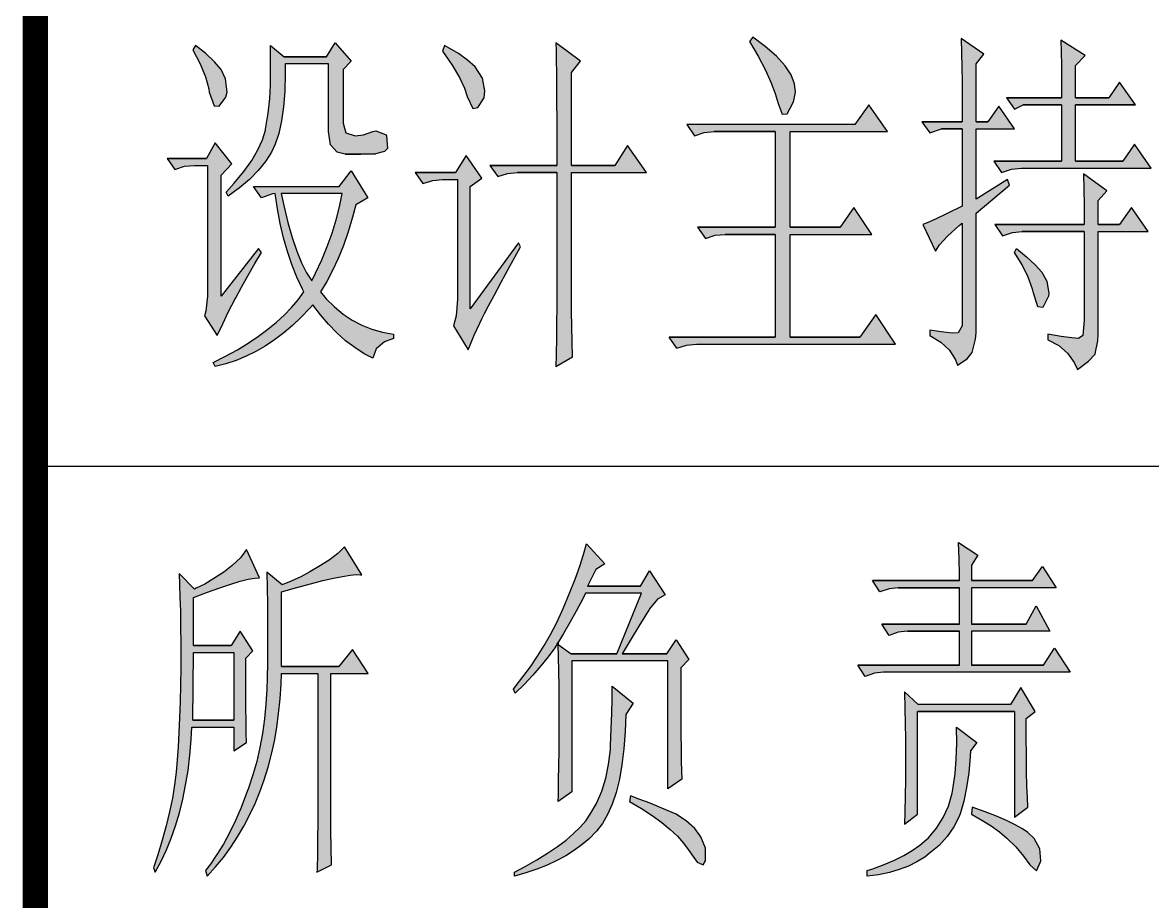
# Model space of a CAD drawing. Header units: millimetres. Extents: x -124780 to 1320, y -77622 to -18222.
# Drawn here: x -16895 to -15557, y -74138 to -73097 of the extents above; entities that cross this region are included whole.
import ezdxf

# ---------------------------------------------------------------- set-up
doc = ezdxf.new("R2010")
doc.units = ezdxf.units.MM
doc.header["$MEASUREMENT"] = 0
doc.layers.add('1', color=7, linetype='Continuous')

msp = doc.modelspace()

# ---------------------------------------------------------------- hatches: boundary and pattern name
at = {"layer": '1'}
h = msp.add_hatch(color=7, dxfattribs=at)
h.paths.add_polyline_path([(-16654.6, -73163.9), (-16659.7, -73152.8), (-16667.4, -73143.5), (-16677.8, -73133.9), (-16690, -73124.5), (-16693.4, -73129.5), (-16684.7, -73146.2), (-16678.3, -73161.5), (-16674.3, -73175.6), (-16673.7, -73179.5), (-16668.1, -73195.6), (-16662, -73196.2), (-16654.1, -73185.3), (-16652.7, -73179.5)])
h.paths.add_polyline_path([(-16676, -73421.2), (-16677.9, -73438.9), (-16679.5, -73444.5), (-16664.3, -73467.8), (-16657.9, -73453.7), (-16650.8, -73439.2), (-16643, -73424.3), (-16642.2, -73422.9), (-16635.7, -73410.3), (-16628.2, -73396.9), (-16619.9, -73382.6), (-16611.9, -73369.5), (-16615.4, -73364.5), (-16659.7, -73421.2), (-16659.7, -73277.8), (-16646.9, -73264.5), (-16666.6, -73239.5), (-16677.1, -73257.9), (-16723.8, -73257.9), (-16714.4, -73271.2), (-16702.9, -73267.3), (-16691.2, -73266.2), (-16676, -73266.2)])
h.paths.add_polyline_path([(-16607.1, -73223.8), (-16610.6, -73235.9), (-16616.1, -73247.8), (-16623.5, -73260.3), (-16632.8, -73273.5), (-16644.2, -73287.3), (-16653.8, -73297.9), (-16651.5, -73302.8), (-16638, -73293), (-16626.1, -73282.9), (-16615.8, -73272.4), (-16607.2, -73261.7), (-16600.2, -73250.7), (-16595.6, -73241.2), (-16591.4, -73228.3), (-16588.2, -73213.5), (-16585.8, -73196.8), (-16584.3, -73178.4), (-16583.9, -73158), (-16584, -73146.2), (-16532.6, -73146.2), (-16532.6, -73226.2), (-16530.1, -73241.9), (-16522.5, -73250.7), (-16512.9, -73252.8), (-16476.9, -73252.7), (-16466.2, -73249.9), (-16462.7, -73246.2), (-16463.9, -73231.4), (-16465, -73229.5), (-16476.4, -73225.2), (-16480.2, -73226.2), (-16491.2, -73230.2), (-16501.2, -73231.2), (-16512.2, -73227.6), (-16515.1, -73216.2), (-16515.1, -73152.8), (-16505.9, -73142.9), (-16524.5, -73121.1), (-16535, -73137.8), (-16585.1, -73137.8), (-16601.4, -73124.5), (-16601.4, -73142.3), (-16601.4, -73160.1), (-16601.4, -73171.2), (-16602, -73187.2), (-16603.9, -73204.6)])
h.paths.add_polyline_path([(-16504, -73327.5), (-16500.1, -73312.8), (-16486, -73304.5), (-16505.9, -73272.8), (-16519.8, -73291.2), (-16621.2, -73291.2), (-16611.9, -73304.5), (-16598.9, -73299.8), (-16595.6, -73299.5), (-16592.9, -73317.6), (-16589.8, -73335.1), (-16585.8, -73352), (-16581.2, -73368.2), (-16575.9, -73383.7), (-16570, -73398.6), (-16563.4, -73412.9), (-16561.8, -73416.1), (-16568.5, -73425.4), (-16576.2, -73434.5), (-16584.7, -73443.3), (-16594.1, -73451.9), (-16604.4, -73460.3), (-16615.5, -73468.6), (-16627.6, -73476.6), (-16640.5, -73484.5), (-16654.4, -73492.1), (-16669, -73499.5), (-16666.6, -73504.5), (-16654.3, -73501.2), (-16642.1, -73497.1), (-16630.2, -73492.3), (-16618.7, -73486.5), (-16607.4, -73480.1), (-16596.4, -73472.8), (-16585.6, -73464.6), (-16575.2, -73455.7), (-16565, -73446.1), (-16555.1, -73435.5), (-16551.3, -73431.2), (-16542.2, -73443.3), (-16532.7, -73454.4), (-16522.8, -73464.6), (-16512.4, -73473.8), (-16501.5, -73482), (-16490.2, -73489.2), (-16480.2, -73494.5), (-16476.3, -73483.5), (-16466.2, -73475.2), (-16455.8, -73471.2), (-16455.8, -73466.1), (-16468.7, -73463.8), (-16481.1, -73460.2), (-16493, -73455.5), (-16504.4, -73449.5), (-16515.2, -73442.2), (-16525.4, -73433.8), (-16535.2, -73424.1), (-16542, -73416.1), (-16534.6, -73403.9), (-16527.7, -73390.7), (-16521.2, -73376.3), (-16515, -73361.1), (-16509.3, -73344.8)])
h.paths.add_polyline_path([(-16528.4, -73346.6), (-16534.1, -73362.3), (-16540.6, -73378), (-16547.9, -73393.7), (-16552.5, -73402.8), (-16558.7, -73393.3), (-16564.6, -73381.6), (-16570.2, -73367.7), (-16575.6, -73351.8), (-16580.8, -73333.7), (-16585.6, -73313.6), (-16588.5, -73299.5), (-16516.3, -73299.5), (-16519.5, -73315.2), (-16523.6, -73330.9)], flags=16)
h.paths.add_polyline_path([(-16367.9, -73141.5), (-16378.8, -73133.7), (-16391.6, -73126.3), (-16395.2, -73124.5), (-16397.5, -73131.2), (-16386.2, -73147.5), (-16377.5, -73162.1), (-16371.5, -73174.8), (-16368.3, -73184.5), (-16361.7, -73198.8), (-16355.6, -73197.8), (-16348.2, -73186.4), (-16347.3, -73177.8), (-16350.3, -73163.1), (-16359, -73149.5)])
h.paths.add_polyline_path([(-16380, -73282.9), (-16380, -73424.5), (-16381.3, -73444.3), (-16384.7, -73456.2), (-16367.2, -73484.5), (-16360, -73467.1), (-16353.5, -73453), (-16350.9, -73447.9), (-16348, -73441.8), (-16343.3, -73432.5), (-16336.6, -73420.1), (-16328.2, -73404.4), (-16317.9, -73385.5), (-16305.7, -73363.4), (-16305.4, -73362.8), (-16307.7, -73357.9), (-16364.8, -73436.2), (-16364.8, -73291.2), (-16350.9, -73281.2), (-16369.5, -73254.5), (-16382.3, -73274.5), (-16430.1, -73274.5), (-16420.7, -73287.8), (-16409.1, -73284), (-16397.5, -73282.9)])
h.paths.add_polyline_path([(-16244.8, -73156.2), (-16234.3, -73142.9), (-16263.4, -73121.1), (-16263.2, -73130.5), (-16263, -73142.2), (-16262.8, -73156.3), (-16262.6, -73172.7), (-16262.5, -73191.5), (-16262.4, -73212.5), (-16262.3, -73236), (-16262.3, -73261.9), (-16262.3, -73266.2), (-16341.5, -73266.2), (-16332.2, -73279.5), (-16320.6, -73275.7), (-16308.9, -73274.5), (-16262.3, -73274.5), (-16262.3, -73422.9), (-16262.4, -73435.8), (-16262.5, -73451.4), (-16262.8, -73469.7), (-16263.1, -73490.8), (-16263.4, -73504.5), (-16243.7, -73492.8), (-16244.2, -73474.7), (-16244.6, -73456.9), (-16244.8, -73439.3), (-16244.8, -73431.2), (-16244.8, -73274.5), (-16156.2, -73274.5), (-16178.4, -73242.9), (-16193.6, -73266.2), (-16244.8, -73266.2)])
h.paths.add_polyline_path([(-16003.7, -73181), (-16000.1, -73192.9), (-15995.6, -73205.6), (-15989.6, -73205.1), (-15982.2, -73191.6), (-15981.5, -73189.5), (-15979.6, -73179.7), (-15980.7, -73169.6), (-15984.9, -73159.1), (-15992, -73148.2), (-16002.3, -73137.1), (-16015.5, -73125.6), (-16030.3, -73114.5), (-16033.9, -73119.6), (-16024, -73136.9), (-16015.5, -73152.9), (-16008.8, -73167.6)])
h.paths.add_polyline_path([(-15870.8, -73226.2), (-15892.9, -73194.5), (-15909.2, -73217.9), (-16108.4, -73217.9), (-16099.2, -73231.2), (-16087.6, -73227.3), (-16075.9, -73226.2), (-16003.6, -73226.2), (-16003.6, -73339.5), (-16095.6, -73339.5), (-16086.3, -73352.8), (-16074.7, -73349), (-16063, -73347.9), (-16003.6, -73347.9), (-16003.6, -73469.5), (-16129.4, -73469.5), (-16120.1, -73482.8), (-16108.5, -73479), (-16096.8, -73477.8), (-15861.4, -73477.8), (-15884.7, -73442.8), (-15903.4, -73469.5), (-15986.1, -73469.5), (-15986.1, -73347.9), (-15889.4, -73347.9), (-15910.4, -73316.2), (-15926.7, -73339.5), (-15986.1, -73339.5), (-15986.1, -73226.2)])
h.paths.add_polyline_path([(-15765.9, -73146.2), (-15756.5, -73134.5), (-15783.3, -73116.2), (-15782.9, -73132.8), (-15782.7, -73149.8), (-15782.4, -73167.4), (-15782.3, -73185.6), (-15782.2, -73204.3), (-15782.2, -73214.5), (-15830, -73214.5), (-15820.6, -73227.8), (-15806.6, -73222.8), (-15782.2, -73222.8), (-15782.2, -73314.5), (-15800.2, -73323.4), (-15813.9, -73330.1), (-15823.6, -73334.3), (-15828.8, -73336.2), (-15813.7, -73367.8), (-15809.1, -73360.3), (-15799.7, -73350.2), (-15785.7, -73337.5), (-15782.2, -73334.5), (-15782.2, -73456.2), (-15786.9, -73464.5), (-15794, -73464.8), (-15807.2, -73463.4), (-15820.6, -73461.2), (-15820.6, -73467.8), (-15807.5, -73475.5), (-15797.4, -73485), (-15790.3, -73496.6), (-15788, -73502.8), (-15776.2, -73495.2), (-15770.5, -73487.9), (-15766.3, -73471.9), (-15765.9, -73464.5), (-15765.9, -73322.9), (-15726.2, -73289.5), (-15728.5, -73282.9), (-15765.9, -73306.2), (-15765.9, -73222.8), (-15720.4, -73222.8), (-15739, -73196.2), (-15751.9, -73214.5), (-15765.9, -73214.5)])
h.paths.add_polyline_path([(-15664.5, -73186.1), (-15729.8, -73186.1), (-15720.4, -73199.5), (-15709.9, -73194.5), (-15664.5, -73194.5), (-15664.5, -73261.1), (-15744.9, -73261.1), (-15735.6, -73274.5), (-15723.9, -73270.6), (-15712.2, -73269.5), (-15558.4, -73269.5), (-15578.2, -73241.2), (-15592.2, -73261.1), (-15648.2, -73261.1), (-15648.2, -73194.5), (-15577.1, -73194.5), (-15595.8, -73167.9), (-15608.6, -73186.1), (-15648.2, -73186.1), (-15648.2, -73147.8), (-15636.5, -73136.1), (-15665.6, -73117.9), (-15665.1, -73131.5), (-15664.8, -73147.9), (-15664.5, -73167.4)])
h.paths.add_polyline_path([(-15621.3, -73344.5), (-15561.9, -73344.5), (-15581.7, -73316.2), (-15595.8, -73336.2), (-15621.3, -73336.2), (-15621.3, -73307.9), (-15610.8, -73296.2), (-15638.8, -73276.1), (-15638.3, -73294.7), (-15637.9, -73312.5), (-15637.7, -73329.8), (-15637.7, -73336.2), (-15743.7, -73336.2), (-15734.4, -73349.5), (-15722.8, -73345.6), (-15711.1, -73344.5), (-15637.7, -73344.5), (-15637.7, -73449.5), (-15639.5, -73467.5), (-15644.6, -73471.2), (-15652.6, -73470.5), (-15665.1, -73468.8), (-15680.8, -73466.1), (-15680.8, -73472.9), (-15668, -73479.4), (-15657.5, -73488.4), (-15649.6, -73499.6), (-15645.9, -73507.8), (-15632.5, -73498.2), (-15624.9, -73489.7), (-15621.6, -73473.8), (-15621.3, -73466.1)])
h.paths.add_polyline_path([(-15682, -73403.2), (-15687.8, -73392.8), (-15695.5, -73384.3), (-15706, -73374.5), (-15718, -73364.5), (-15720.4, -73369.5), (-15711.3, -73384), (-15704.2, -73398.4), (-15699.1, -73412.9), (-15698.3, -73416.1), (-15692.7, -73433.7), (-15686.6, -73434.5), (-15680, -73421.1), (-15679.7, -73417.8)], flags=17)
h.paths.add_polyline_path([(-15399.3, -73203.4), (-15398.7, -73194.5), (-15396.6, -73216), (-15394.3, -73236.2), (-15391.9, -73255.2), (-15389.4, -73273), (-15386.7, -73289.5), (-15383.9, -73304.8), (-15381, -73318.8), (-15379, -73327.8), (-15374.7, -73344.6), (-15369.8, -73360.9), (-15364.4, -73376.7), (-15358.3, -73392), (-15351.5, -73406.9), (-15345.2, -73419.5), (-15337.8, -73433.4), (-15329.8, -73446.6), (-15321.4, -73459.4), (-15312.3, -73471.6), (-15302.7, -73483.1), (-15293.9, -73492.8), (-15286.6, -73481.2), (-15276.6, -73473.5), (-15263.9, -73469.8), (-15261.3, -73469.5), (-15261.3, -73461.2), (-15272.4, -73457.9), (-15283.3, -73452.6), (-15293.9, -73445.4), (-15304.2, -73436.1), (-15314.3, -73424.7), (-15324.1, -73411.3), (-15324.2, -73411.2), (-15332.4, -73399), (-15340.1, -73386.1), (-15347.2, -73372.2), (-15353.9, -73357.5), (-15359.9, -73342), (-15365.3, -73325.5), (-15370.3, -73308.2), (-15370.8, -73306.2), (-15374.5, -73291.5), (-15377.8, -73276), (-15380.9, -73260), (-15383.7, -73243.3), (-15386.3, -73225.8), (-15388.5, -73207.7), (-15390.5, -73188.9), (-15392.1, -73169.5), (-15392.9, -73157.9), (-15382.4, -73141.2), (-15416.2, -73119.6), (-15416.3, -73137.2), (-15416.7, -73154.9), (-15417.3, -73172.6), (-15418, -73190.3), (-15419, -73208), (-15420.2, -73225.7), (-15421.6, -73243.4), (-15423.2, -73261.1), (-15424.4, -73272.8), (-15426.7, -73292.1), (-15429.6, -73310.6), (-15433.1, -73328.2), (-15437, -73345), (-15441.6, -73360.9), (-15446.7, -73375.9), (-15452.4, -73390.2), (-15458.2, -73402.8), (-15465.1, -73415.7), (-15472.8, -73428.2), (-15481, -73440.2), (-15490, -73451.7), (-15499.7, -73462.8), (-15510, -73473.5), (-15520.9, -73483.6), (-15532.5, -73493.4), (-15533.9, -73494.5), (-15530.5, -73501.1), (-15518.9, -73493), (-15507.7, -73484.3), (-15497.1, -73474.9), (-15486.9, -73465), (-15477.3, -73454.4), (-15468, -73443.2), (-15459.3, -73431.4), (-15453.5, -73422.9), (-15444.7, -73408.4), (-15436.8, -73393.8), (-15429.9, -73379), (-15423.9, -73364), (-15418.9, -73348.7), (-15414.6, -73333.2), (-15412.8, -73324.5), (-15410.3, -73310.5), (-15408.1, -73295.3), (-15405.9, -73279.1), (-15404.1, -73261.9), (-15402.3, -73243.4), (-15400.7, -73224)])
h = msp.add_hatch(color=7, dxfattribs=at)
h.paths.add_polyline_path([(-16630.6, -73865.3), (-16630.6, -73849.5), (-16622, -73841.1), (-16637.1, -73817.8), (-16648, -73834.5), (-16692.3, -73834.5), (-16692.3, -73777.9), (-16676, -73771.6), (-16661.3, -73766.3), (-16648.3, -73762), (-16637.1, -73758.6), (-16627.6, -73756.3), (-16619.9, -73754.9), (-16614.4, -73754.5), (-16629.6, -73721.1), (-16636.9, -73730.7), (-16646.8, -73740.1), (-16656.6, -73747.8), (-16668.3, -73755.5), (-16679.2, -73761.9), (-16689.2, -73766.9), (-16691.3, -73767.9), (-16709.6, -73749.5), (-16709, -73762.6), (-16708.5, -73777.4), (-16708, -73794), (-16707.8, -73812.4), (-16707.5, -73832.6), (-16707.4, -73854.6), (-16707.4, -73861.2), (-16707.9, -73881.8), (-16708.3, -73901.4), (-16709, -73920), (-16709.8, -73937.7), (-16710.7, -73954.5), (-16711.8, -73970.2), (-16712.9, -73984.5), (-16714.8, -73999.7), (-16717.4, -74015.5), (-16720.7, -74031.6), (-16724.7, -74048.2), (-16729.4, -74065.2), (-16734.8, -74082.6), (-16739.9, -74097.8), (-16737.7, -74102.9), (-16730.8, -74090.1), (-16724.5, -74076.7), (-16718.7, -74062.7), (-16713.6, -74048), (-16709, -74032.6), (-16705, -74016.6), (-16701.8, -73999.9), (-16698.9, -73982.5), (-16696.8, -73964.5), (-16695.2, -73945.8), (-16694.4, -73931.2), (-16644.7, -73931.2), (-16644.7, -73959.5), (-16629.6, -73949.5), (-16629.9, -73938.5), (-16630.2, -73924.6), (-16630.4, -73907.9), (-16630.5, -73888.1)])
h.paths.add_polyline_path([(-16692.3, -73842.8), (-16644.7, -73842.8), (-16644.7, -73922.9), (-16693.4, -73922.9)], flags=16)
h.paths.add_polyline_path([(-16588.4, -73771.2), (-16570.2, -73765.9), (-16553.9, -73761.5), (-16539.4, -73757.9), (-16526.7, -73755), (-16515.9, -73752.8), (-16506.9, -73751.5), (-16499.9, -73750.8), (-16493.4, -73750.9), (-16513.7, -73717.9), (-16521.6, -73725.7), (-16531.9, -73733.6), (-16544, -73741.2), (-16554.6, -73747.6), (-16565.4, -73753.4), (-16576.6, -73758.5), (-16587.3, -73762.9), (-16605.7, -73747.8), (-16605.3, -73766.6), (-16604.9, -73784.9), (-16604.7, -73803.1), (-16604.7, -73821), (-16604.7, -73838.6), (-16605, -73855.9), (-16605.4, -73873), (-16605.7, -73886.2), (-16606.7, -73904.1), (-16608.4, -73921.5), (-16610.8, -73938.7), (-16613.8, -73955.5), (-16617.6, -73971.9), (-16622.2, -73987.9), (-16627.4, -74003.6), (-16629.6, -74009.5), (-16636.1, -74026.3), (-16642.8, -74041.9), (-16649.9, -74056.5), (-16657.1, -74069.9), (-16664.7, -74082.3), (-16672.3, -74093.5), (-16678.3, -74101.2), (-16676.1, -74107.8), (-16666.2, -74096.9), (-16657.1, -74085.5), (-16648.4, -74073.6), (-16640.4, -74061.3), (-16632.8, -74048.6), (-16626, -74035.5), (-16619.6, -74021.9), (-16613.8, -74008), (-16608.7, -73993.6), (-16604.1, -73978.7), (-16600.2, -73963.4), (-16596.7, -73947.8), (-16593.9, -73931.6), (-16591.7, -73915.1), (-16590, -73898), (-16588.8, -73880.6), (-16588.4, -73867.8), (-16545.1, -73867.8), (-16545.1, -74011.1), (-16545.2, -74027.7), (-16545.3, -74044.7), (-16545.5, -74062.5), (-16545.8, -74080.8), (-16546.2, -74099.8), (-16546.3, -74102.9), (-16528.9, -74094.5), (-16529.5, -74073.3), (-16529.8, -74055), (-16530, -74039.5), (-16530, -74034.5), (-16530, -73867.8), (-16485.6, -73867.8), (-16504, -73839.6), (-16520.3, -73859.5), (-16588.4, -73859.5)])
h.paths.add_polyline_path([(-16244.3, -73852.8), (-16130.7, -73852.8), (-16130.7, -74004.5), (-16114.4, -73992.9), (-16114.7, -73983.4), (-16115, -73971.4), (-16115.2, -73956.8), (-16115.3, -73939.6), (-16115.4, -73919.7), (-16115.5, -73897.2), (-16115.5, -73872.2), (-16115.5, -73861.2), (-16105.8, -73851.2), (-16121, -73827.9), (-16131.8, -73844.5), (-16184.8, -73844.5), (-16174.1, -73826.7), (-16165.3, -73811.9), (-16158.1, -73800.3), (-16152.8, -73791.9), (-16152.4, -73791.2), (-16142.9, -73779.9), (-16134, -73774.5), (-16152.4, -73746.2), (-16163.1, -73764.5), (-16226, -73764.5), (-16216.1, -73744.5), (-16205.4, -73737.8), (-16227, -73714.5), (-16230.5, -73726.8), (-16235, -73740.7), (-16240.5, -73756), (-16247.1, -73772.8), (-16254.8, -73791), (-16256.3, -73794.5), (-16262.7, -73808.2), (-16269.7, -73821.6), (-16277.2, -73834.7), (-16285.1, -73847.4), (-16293.5, -73859.8), (-16302.3, -73871.9), (-16311.6, -73883.7), (-16313.6, -73886.2), (-16311.4, -73891.2), (-16300.5, -73880.4), (-16290.5, -73869.7), (-16281.1, -73858.9), (-16272.5, -73848.1), (-16264.7, -73837.3), (-16261.4, -73832.4), (-16254.3, -73820.6), (-16246.8, -73807.6), (-16239.3, -73794), (-16231.6, -73779.6), (-16228.1, -73772.8), (-16162.1, -73772.8), (-16191.3, -73844.5), (-16245.4, -73844.5), (-16260.5, -73833.6), (-16260.1, -73848.2), (-16259.9, -73865.5), (-16259.6, -73883.3), (-16259.5, -73901.4), (-16259.4, -73919.9), (-16259.4, -73922.9), (-16259.5, -73941.1), (-16259.6, -73959.2), (-16259.8, -73976.9), (-16260.1, -73994.6), (-16260.4, -74011.9), (-16260.6, -74019.5), (-16244.3, -74007.9)])
h.paths.add_polyline_path([(-16192.1, -74008.6), (-16188.2, -73992.9), (-16185.1, -73975.8), (-16182.8, -73956.9), (-16181.2, -73936.5), (-16180.4, -73916.2), (-16171.8, -73902.8), (-16196.7, -73882.8), (-16196.8, -73897.9), (-16197.1, -73914.6), (-16197.8, -73933), (-16198.7, -73953.1), (-16198.8, -73957.9), (-16200.9, -73975.4), (-16204.3, -73991.9), (-16209.1, -74007.3), (-16215.3, -74021.7), (-16222.7, -74034.5), (-16228, -74042.1), (-16234.5, -74049.7), (-16242.3, -74057.4), (-16251.3, -74065), (-16261.6, -74072.8), (-16273.1, -74080.6), (-16285.9, -74088.4), (-16299.9, -74096.3), (-16312.5, -74102.9), (-16312.5, -74107.8), (-16298.8, -74103.9), (-16285.9, -74099.5), (-16273.7, -74094.6), (-16262.2, -74089.3), (-16251.5, -74083.5), (-16241.5, -74077.1), (-16232.2, -74070.3), (-16223.7, -74063.1), (-16215.1, -74054.5), (-16208.2, -74045.4), (-16202.1, -74034.8), (-16196.7, -74022.5)])
h.paths.add_polyline_path([(-16108.6, -74042.6), (-16121, -74034.5), (-16130.3, -74030.3), (-16140.7, -74026), (-16151.9, -74021.5), (-16164.1, -74016.9), (-16175.1, -74012.8), (-16176.1, -74019.5), (-16162.1, -74027.8), (-16149.3, -74036), (-16138, -74044.2), (-16128.1, -74052.4), (-16119.4, -74060.6), (-16112.1, -74068.8), (-16106.8, -74076.2), (-16096, -74091.2), (-16088.9, -74094.4), (-16086.3, -74089.5), (-16086.3, -74074.5), (-16091.7, -74061.2), (-16098.8, -74051.5)])
h.paths.add_polyline_path([(-15792, -74049.5), (-15786, -74037.1), (-15784.4, -74032.8), (-15780.3, -74018.8), (-15777, -74002.9), (-15774.5, -73985.3), (-15772.8, -73965.9), (-15772.5, -73959.5), (-15765, -73949.5), (-15788.8, -73931.2), (-15788.7, -73950.7), (-15789.3, -73969.1), (-15790.7, -73986.3), (-15792.9, -74002.4), (-15794.1, -74009.5), (-15798.6, -74024.7), (-15804.7, -74038.4), (-15812.6, -74051), (-15822.2, -74062.2), (-15824.5, -74064.5), (-15832.3, -74071.1), (-15841.3, -74077.2), (-15851.3, -74083.1), (-15862.4, -74088.7), (-15874.6, -74093.9), (-15888, -74098.9), (-15894.8, -74101.2), (-15894.8, -74107.8), (-15881.3, -74106), (-15868.5, -74103.3), (-15856.7, -74099.9), (-15845.8, -74095.8), (-15835.8, -74090.8), (-15826.6, -74085.2), (-15821.2, -74081.1), (-15809.6, -74071.5), (-15799.9, -74060.9)])
h.paths.add_polyline_path([(-15704.4, -74056.2), (-15711, -74051.6), (-15719.4, -74046.9), (-15729.6, -74042), (-15741.5, -74036.9), (-15755.2, -74031.6), (-15770.4, -74026.2), (-15771.4, -74034.5), (-15759.1, -74041.3), (-15747.9, -74048.3), (-15737.9, -74055.4), (-15729.3, -74062.8), (-15729.2, -74062.8), (-15718.9, -74073.2), (-15709.8, -74083.9), (-15702.2, -74094.5), (-15694.3, -74101.6), (-15689.4, -74090.8), (-15689.2, -74089.5), (-15690.3, -74075.3), (-15697.1, -74063)])
h.paths.add_polyline_path([(-15706.5, -73921.2), (-15695.7, -73912.8), (-15713, -73884.5), (-15724.9, -73904.5), (-15834.2, -73904.5), (-15850.4, -73889.5), (-15850, -73909.1), (-15849.6, -73927.6), (-15849.5, -73944.8), (-15849.4, -73960.9), (-15849.4, -73962.8), (-15849.4, -73977.8), (-15849.5, -73994.3), (-15849.8, -74012.3), (-15850.2, -74031.8), (-15850.4, -74046.1), (-15835.3, -74034.5), (-15835.3, -73912.8), (-15720.5, -73912.8), (-15720.5, -74037.8), (-15704.4, -74026.2), (-15705, -74014.8), (-15705.6, -74000.7), (-15706, -73984.2), (-15706.3, -73965), (-15706.5, -73943.3)])
h.paths.add_polyline_path([(-15771.4, -73766.2), (-15670.8, -73766.2), (-15687.1, -73741.2), (-15699, -73757.8), (-15771.4, -73757.8), (-15771.4, -73739.5), (-15763.8, -73727.9), (-15786.5, -73712.8), (-15785.9, -73732.6), (-15785.6, -73749.8), (-15785.5, -73757.8), (-15888.3, -73757.8), (-15879.7, -73771.2), (-15868.9, -73767.4), (-15858, -73766.2), (-15785.5, -73766.2), (-15785.5, -73809.5), (-15877.5, -73809.5), (-15868.8, -73822.9), (-15858, -73819), (-15847.2, -73817.8), (-15785.5, -73817.8), (-15785.5, -73857.8), (-15905.7, -73857.8), (-15897, -73871.2), (-15886.2, -73867.3), (-15875.3, -73866.1), (-15654.5, -73866.1), (-15673, -73837.9), (-15686, -73857.8), (-15771.4, -73857.8), (-15771.4, -73817.8), (-15678.4, -73817.8), (-15694.7, -73787.9), (-15706.5, -73809.5), (-15771.4, -73809.5)])
h.paths.add_polyline_path([(-15392.9, -73757.9), (-15382.4, -73741.2), (-15416.2, -73719.6), (-15416.3, -73737.2), (-15416.7, -73754.9), (-15417.3, -73772.6), (-15418, -73790.3), (-15419, -73808), (-15420.2, -73825.7), (-15421.6, -73843.4), (-15423.2, -73861.1), (-15424.4, -73872.8), (-15426.7, -73892.1), (-15429.6, -73910.6), (-15433.1, -73928.2), (-15437, -73945), (-15441.6, -73960.9), (-15446.7, -73975.9), (-15452.4, -73990.2), (-15458.2, -74002.8), (-15465.1, -74015.7), (-15472.8, -74028.2), (-15481, -74040.2), (-15490, -74051.7), (-15499.7, -74062.8), (-15510, -74073.5), (-15520.9, -74083.6), (-15532.5, -74093.4), (-15533.9, -74094.5), (-15530.5, -74101.1), (-15518.9, -74093), (-15507.7, -74084.3), (-15497.1, -74074.9), (-15486.9, -74065), (-15477.3, -74054.4), (-15468, -74043.2), (-15459.3, -74031.4), (-15453.5, -74022.9), (-15444.7, -74008.4), (-15436.8, -73993.8), (-15429.9, -73979), (-15423.9, -73964), (-15418.9, -73948.7), (-15414.6, -73933.2), (-15412.8, -73924.5), (-15410.3, -73910.5), (-15408.1, -73895.3), (-15405.9, -73879.1), (-15404.1, -73861.9), (-15402.3, -73843.4), (-15400.7, -73824), (-15399.3, -73803.4), (-15398.7, -73794.5), (-15396.6, -73816), (-15394.3, -73836.2), (-15391.9, -73855.2), (-15389.4, -73873), (-15386.7, -73889.5), (-15383.9, -73904.8), (-15381, -73918.8), (-15379, -73927.8), (-15374.7, -73944.6), (-15369.8, -73960.9), (-15364.4, -73976.7), (-15358.3, -73992), (-15351.5, -74006.9), (-15345.2, -74019.5), (-15337.8, -74033.4), (-15329.8, -74046.6), (-15321.4, -74059.4), (-15312.3, -74071.6), (-15302.7, -74083.1), (-15293.9, -74092.8), (-15286.6, -74081.2), (-15276.6, -74073.5), (-15263.9, -74069.8), (-15261.3, -74069.5), (-15261.3, -74061.2), (-15272.4, -74057.9), (-15283.3, -74052.6), (-15293.9, -74045.4), (-15304.2, -74036.1), (-15314.3, -74024.7), (-15324.1, -74011.3), (-15324.2, -74011.2), (-15332.4, -73999), (-15340.1, -73986.1), (-15347.2, -73972.2), (-15353.9, -73957.5), (-15359.9, -73942), (-15365.3, -73925.5), (-15370.3, -73908.2), (-15370.8, -73906.2), (-15374.5, -73891.5), (-15377.8, -73876), (-15380.9, -73860), (-15383.7, -73843.3), (-15386.3, -73825.8), (-15388.5, -73807.7), (-15390.5, -73788.9), (-15392.1, -73769.5)])

# ---------------------------------------------------------------- linework, layer by layer
at = {"layer": '1', "color": 7}
for p, q in [((-16585.1, -73137.8), (-16585.1, -73137.8)), ((-15709.9, -73194.5), (-15664.5, -73194.5)), ((-15664.5, -73194.5), (-15709.9, -73194.5)), ((-16003.6, -73226.2), (-16075.9, -73226.2)), ((-16003.6, -73226.2), (-16075.9, -73226.2)), ((-15782.2, -73222.8), (-15806.6, -73222.8)), ((-15782.2, -73222.8), (-15806.6, -73222.8)), ((-16430.1, -73274.5), (-16430.1, -73274.5)), ((-16262.3, -73274.5), (-16308.9, -73274.5)), ((-16262.3, -73274.5), (-16308.9, -73274.5)), ((-16003.6, -73347.9), (-16063, -73347.9)), ((-16003.6, -73347.9), (-16063, -73347.9)), ((-15637.7, -73344.5), (-15711.1, -73344.5)), ((-15637.7, -73344.5), (-15711.1, -73344.5)), ((-16364.8, -73436.2), (-16364.8, -73436.2)), ((-16129.4, -73469.5), (-16003.6, -73469.5)), ((-16003.6, -73469.5), (-16129.4, -73469.5)), ((-16003.6, -73469.5), (-16129.4, -73469.5)), ((-16120.1, -73482.8), (-16129.4, -73469.5)), ((-16129.4, -73469.5), (-16129.4, -73469.5)), ((-15644.6, -73471.2), (-15644.6, -73471.2)), ((-16879.8, -73622.2), (-11479.8, -73622.2)), ((-16226, -73764.5), (-16226, -73764.5))]:
    msp.add_line(p, q, dxfattribs=at)
at = {"layer": '1', "color": 7, "const_width": 30}
msp.add_lwpolyline([(-16879.8, -72422.2), (-16879.8, -76622.2)], dxfattribs=at)
at = {"layer": '1', "color": 7}
for points in [[(-16584, -73146.2), (-16583.9, -73158), (-16584.3, -73178.4), (-16585.8, -73196.8), (-16588.2, -73213.5), (-16591.4, -73228.3), (-16595.6, -73241.2), (-16600.2, -73250.7), (-16607.2, -73261.7), (-16615.8, -73272.4), (-16626.1, -73282.9), (-16638, -73293), (-16651.5, -73302.8), (-16653.8, -73297.9), (-16644.2, -73287.3), (-16632.8, -73273.5), (-16623.5, -73260.3), (-16616.1, -73247.8), (-16610.6, -73235.9), (-16607.3, -73224.5), (-16607, -73223.4), (-16603.9, -73204.6), (-16602, -73187.2), (-16601.4, -73171.2), (-16601.4, -73160.1), (-16601.4, -73142.3), (-16601.4, -73124.5), (-16585.1, -73137.8), (-16535, -73137.8), (-16585.1, -73137.8), (-16535, -73137.8), (-16524.5, -73121.1), (-16505.9, -73142.9), (-16515.1, -73152.8), (-16515.1, -73216.2), (-16512.2, -73227.6), (-16501.2, -73231.2), (-16491.2, -73230.2), (-16480.2, -73226.2), (-16476.4, -73225.2), (-16465, -73229.5), (-16463.9, -73231.4), (-16462.7, -73246.2), (-16466.2, -73249.9), (-16476.9, -73252.7), (-16512.9, -73252.8), (-16494.2, -73252.8), (-16476.9, -73252.7), (-16512.9, -73252.8), (-16522.5, -73250.7), (-16530.1, -73241.9), (-16532.6, -73226.2), (-16532.6, -73146.2)], [(-16263.4, -73121.1), (-16263.2, -73130.5), (-16263, -73142.2), (-16262.8, -73156.3), (-16262.6, -73172.7), (-16262.5, -73191.5), (-16262.4, -73212.5), (-16262.3, -73236), (-16262.3, -73261.9), (-16262.3, -73266.2), (-16341.5, -73266.2), (-16262.3, -73266.2), (-16341.5, -73266.2), (-16341.5, -73266.2), (-16332.2, -73279.5), (-16320.6, -73275.7), (-16308.9, -73274.5), (-16262.3, -73274.5), (-16262.3, -73422.9), (-16262.4, -73435.8), (-16262.5, -73451.4), (-16262.8, -73469.7), (-16263.1, -73490.8), (-16263.4, -73504.5), (-16243.7, -73492.8), (-16244.2, -73474.7), (-16244.6, -73456.9), (-16244.8, -73439.3), (-16244.8, -73431.2), (-16244.8, -73274.5), (-16156.2, -73274.5), (-16178.4, -73242.9), (-16193.6, -73266.2), (-16244.8, -73266.2), (-16193.6, -73266.2), (-16244.8, -73266.2), (-16244.8, -73156.2), (-16234.3, -73142.9)], [(-16000.1, -73192.9), (-15995.6, -73205.6), (-15989.6, -73205.1), (-15982.2, -73191.6), (-15981.5, -73189.5), (-15979.6, -73179.7), (-15980.7, -73169.6), (-15984.9, -73159.1), (-15992, -73148.2), (-16002.3, -73137.1), (-16015.5, -73125.6), (-16030.3, -73114.5), (-16033.9, -73119.6), (-16024, -73136.9), (-16015.5, -73152.9), (-16008.8, -73167.6), (-16003.7, -73181)], [(-15788, -73502.8), (-15776.2, -73495.2), (-15770.5, -73487.9), (-15766.3, -73471.9), (-15765.9, -73464.5), (-15765.9, -73322.9), (-15726.2, -73289.5), (-15728.5, -73282.9), (-15765.9, -73306.2), (-15765.9, -73222.8), (-15720.4, -73222.8), (-15739, -73196.2), (-15751.9, -73214.5), (-15765.9, -73214.5), (-15751.9, -73214.5), (-15765.9, -73214.5), (-15765.9, -73146.2), (-15756.5, -73134.5), (-15783.3, -73116.2), (-15782.9, -73132.8), (-15782.7, -73149.8), (-15782.4, -73167.4), (-15782.3, -73185.6), (-15782.2, -73204.3), (-15782.2, -73214.5), (-15830, -73214.5), (-15782.2, -73214.5), (-15830, -73214.5), (-15830, -73214.5), (-15820.6, -73227.8), (-15806.6, -73222.8), (-15782.2, -73222.8), (-15782.2, -73314.5), (-15800.2, -73323.4), (-15813.9, -73330.1), (-15823.6, -73334.3), (-15828.8, -73336.2), (-15813.7, -73367.8), (-15809.1, -73360.3), (-15799.7, -73350.2), (-15785.7, -73337.5), (-15782.2, -73334.5), (-15782.2, -73456.2), (-15786.9, -73464.5), (-15794, -73464.8), (-15794, -73464.8), (-15807.2, -73463.4), (-15820.6, -73461.2), (-15820.6, -73467.8), (-15807.5, -73475.5), (-15797.4, -73485), (-15790.3, -73496.6)], [(-15648.2, -73194.5), (-15577.1, -73194.5), (-15648.2, -73194.5), (-15577.1, -73194.5), (-15648.2, -73194.5), (-15577.1, -73194.5), (-15595.8, -73167.9), (-15608.6, -73186.1), (-15648.2, -73186.1), (-15608.6, -73186.1), (-15648.2, -73186.1), (-15648.2, -73147.8), (-15636.5, -73136.1), (-15665.6, -73117.9), (-15665.1, -73131.5), (-15664.8, -73147.9), (-15664.5, -73167.4), (-15664.5, -73186.1), (-15729.8, -73186.1), (-15664.5, -73186.1), (-15729.8, -73186.1), (-15729.8, -73186.1), (-15720.4, -73199.5), (-15709.9, -73194.5), (-15664.5, -73194.5), (-15664.5, -73261.1), (-15744.9, -73261.1), (-15664.5, -73261.1), (-15744.9, -73261.1), (-15744.9, -73261.1), (-15735.6, -73274.5), (-15723.9, -73270.6), (-15712.2, -73269.5), (-15558.4, -73269.5), (-15578.2, -73241.2), (-15592.2, -73261.1), (-15648.2, -73261.1), (-15592.2, -73261.1), (-15648.2, -73261.1)], [(-16668.1, -73195.6), (-16662, -73196.2), (-16654.1, -73185.3), (-16652.7, -73179.5), (-16654.6, -73163.9), (-16659.7, -73152.8), (-16667.4, -73143.5), (-16677.8, -73133.9), (-16690, -73124.5), (-16693.4, -73129.5), (-16684.7, -73146.2), (-16678.3, -73161.5), (-16674.3, -73175.6), (-16673.7, -73179.5)], [(-16368.3, -73184.5), (-16361.7, -73198.8), (-16355.6, -73197.8), (-16348.2, -73186.4), (-16347.3, -73177.8), (-16350.3, -73163.1), (-16359, -73149.5), (-16367.9, -73141.5), (-16378.8, -73133.7), (-16391.6, -73126.3), (-16395.2, -73124.5), (-16397.5, -73131.2), (-16386.2, -73147.5), (-16377.5, -73162.1), (-16371.5, -73174.8)], [(-16650.8, -73439.2), (-16643, -73424.3), (-16642.2, -73422.9), (-16635.7, -73410.3), (-16628.2, -73396.9), (-16619.9, -73382.6), (-16611.9, -73369.5), (-16615.4, -73364.5), (-16659.7, -73421.2), (-16659.7, -73277.8), (-16646.9, -73264.5), (-16666.6, -73239.5), (-16677.1, -73257.9), (-16723.8, -73257.9), (-16677.1, -73257.9), (-16723.8, -73257.9), (-16723.8, -73257.9), (-16714.4, -73271.2), (-16702.9, -73267.3), (-16691.2, -73266.2), (-16676, -73266.2), (-16676, -73421.2), (-16676, -73421.2), (-16677.9, -73438.9), (-16679.5, -73444.5), (-16664.3, -73467.8), (-16657.9, -73453.7)], [(-16382.3, -73274.5), (-16430.1, -73274.5), (-16382.3, -73274.5), (-16430.1, -73274.5), (-16420.7, -73287.8), (-16409.1, -73284), (-16397.5, -73282.9), (-16380, -73282.9), (-16380, -73424.5), (-16381.3, -73444.3), (-16384.7, -73456.2), (-16367.2, -73484.5), (-16360, -73467.1), (-16353.5, -73453), (-16350.9, -73447.9), (-16348, -73441.8), (-16343.3, -73432.5), (-16336.6, -73420.1), (-16328.2, -73404.4), (-16317.9, -73385.5), (-16305.7, -73363.4), (-16305.4, -73362.8), (-16307.7, -73357.9), (-16364.8, -73436.2), (-16364.8, -73291.2), (-16350.9, -73281.2), (-16369.5, -73254.5)], [(-16525.4, -73433.8), (-16515.2, -73442.2), (-16504.4, -73449.5), (-16493, -73455.5), (-16481.1, -73460.2), (-16468.7, -73463.8), (-16455.8, -73466.1), (-16455.8, -73471.2), (-16466.2, -73475.2), (-16476.3, -73483.5), (-16480.2, -73494.5), (-16490.2, -73489.2), (-16501.5, -73482), (-16512.4, -73473.8), (-16522.8, -73464.6), (-16532.7, -73454.4), (-16542.2, -73443.3), (-16551.3, -73431.2), (-16555.1, -73435.5), (-16565, -73446.1), (-16575.2, -73455.7), (-16585.6, -73464.6), (-16596.4, -73472.8), (-16607.4, -73480.1), (-16618.7, -73486.5), (-16630.2, -73492.3), (-16642.1, -73497.1), (-16654.3, -73501.2), (-16666.6, -73504.5), (-16669, -73499.5), (-16654.4, -73492.1), (-16640.5, -73484.5), (-16627.6, -73476.6), (-16615.5, -73468.6), (-16604.4, -73460.3), (-16594.1, -73451.9), (-16584.7, -73443.3), (-16576.2, -73434.5), (-16568.5, -73425.4), (-16561.8, -73416.1), (-16563.4, -73412.9), (-16570, -73398.6), (-16575.9, -73383.7), (-16581.2, -73368.2), (-16585.8, -73352), (-16589.8, -73335.1), (-16592.9, -73317.6), (-16595.6, -73299.5), (-16598.9, -73299.8), (-16611.9, -73304.5), (-16621.2, -73291.2), (-16519.8, -73291.2), (-16505.9, -73272.8), (-16486, -73304.5), (-16500.1, -73312.8), (-16504, -73327.5), (-16509.3, -73344.8), (-16515, -73361.1), (-16521.2, -73376.3), (-16527.7, -73390.7), (-16534.6, -73403.9), (-16542, -73416.1), (-16535.2, -73424.1)], [(-15624.9, -73489.5), (-15621.6, -73473.8), (-15621.3, -73466.1), (-15621.3, -73344.5), (-15561.9, -73344.5), (-15581.7, -73316.2), (-15595.8, -73336.2), (-15621.3, -73336.2), (-15595.8, -73336.2), (-15621.3, -73336.2), (-15621.3, -73307.9), (-15610.8, -73296.2), (-15638.8, -73276.1), (-15638.3, -73294.7), (-15637.9, -73312.5), (-15637.7, -73329.8), (-15637.7, -73336.2), (-15743.7, -73336.2), (-15637.7, -73336.2), (-15743.7, -73336.2), (-15743.7, -73336.2), (-15734.4, -73349.5), (-15722.8, -73345.6), (-15711.1, -73344.5), (-15637.7, -73344.5), (-15637.7, -73449.5), (-15639.5, -73467.5), (-15644.6, -73471.2), (-15652.6, -73470.5), (-15665.1, -73468.8), (-15680.8, -73466.1), (-15680.8, -73472.9), (-15668, -73479.4), (-15657.5, -73488.4), (-15649.6, -73499.6), (-15645.9, -73507.8), (-15632.5, -73498.2), (-15624.9, -73489.6)], [(-16558.7, -73393.3), (-16552.5, -73402.8), (-16547.9, -73393.7), (-16540.6, -73378), (-16534.1, -73362.3), (-16528.4, -73346.6), (-16523.6, -73330.9), (-16519.5, -73315.2), (-16516.3, -73299.5), (-16588.5, -73299.5), (-16585.6, -73313.6), (-16580.8, -73333.7), (-16575.6, -73351.8), (-16570.2, -73367.7), (-16564.6, -73381.6)], [(-15699.1, -73412.9), (-15704.2, -73398.4), (-15711.3, -73384), (-15720.4, -73369.5), (-15718, -73364.5), (-15706, -73374.5), (-15695.5, -73384.3), (-15687.8, -73392.8), (-15682, -73403.2), (-15679.7, -73417.8), (-15680, -73421.1), (-15686.6, -73434.5), (-15692.7, -73433.7), (-15698.3, -73416.1)], [(-16709, -74032.6), (-16705, -74016.6), (-16701.8, -73999.9), (-16698.9, -73982.5), (-16696.8, -73964.5), (-16695.2, -73945.8), (-16694.4, -73931.2), (-16644.7, -73931.2), (-16644.7, -73959.5), (-16629.6, -73949.5), (-16629.9, -73938.5), (-16630.2, -73924.6), (-16630.4, -73907.9), (-16630.5, -73888.1), (-16630.6, -73865.3), (-16630.6, -73849.5), (-16622, -73841.1), (-16637.1, -73817.8), (-16648, -73834.5), (-16692.3, -73834.5), (-16648, -73834.5), (-16692.3, -73834.5), (-16692.3, -73777.9), (-16676, -73771.6), (-16661.3, -73766.3), (-16648.3, -73762), (-16637.1, -73758.6), (-16627.6, -73756.3), (-16619.9, -73754.9), (-16614.4, -73754.5), (-16629.6, -73721.1), (-16636.9, -73730.7), (-16646.8, -73740.1), (-16656.6, -73747.8), (-16668.3, -73755.5), (-16679.2, -73761.9), (-16689.2, -73766.9), (-16691.3, -73767.9), (-16709.6, -73749.5), (-16709, -73762.6), (-16708.5, -73777.4), (-16708, -73794), (-16707.8, -73812.4), (-16707.5, -73832.6), (-16707.4, -73854.6), (-16707.4, -73861.2), (-16707.9, -73881.8), (-16708.3, -73901.4), (-16709, -73920), (-16709.8, -73937.7), (-16710.7, -73954.5), (-16711.8, -73970.2), (-16712.9, -73984.5), (-16714.8, -73999.7), (-16717.4, -74015.5), (-16720.7, -74031.6), (-16724.7, -74048.2), (-16729.4, -74065.2), (-16734.8, -74082.6), (-16739.9, -74097.8), (-16737.7, -74102.9), (-16730.8, -74090.1), (-16724.5, -74076.7), (-16718.7, -74062.7), (-16713.6, -74048)], [(-16546.3, -74102.9), (-16528.9, -74094.5), (-16529.5, -74073.3), (-16529.8, -74055), (-16530, -74039.5), (-16530, -74034.5), (-16530, -73867.8), (-16485.6, -73867.8), (-16504, -73839.6), (-16520.3, -73859.5), (-16588.4, -73859.5), (-16520.3, -73859.5), (-16588.4, -73859.5), (-16588.4, -73771.2), (-16570.2, -73765.9), (-16553.9, -73761.5), (-16539.4, -73757.9), (-16526.7, -73755), (-16515.9, -73752.8), (-16506.9, -73751.5), (-16499.9, -73750.8), (-16494.7, -73750.9), (-16493.2, -73751.2), (-16513.7, -73717.9), (-16521.6, -73725.7), (-16531.9, -73733.6), (-16544, -73741.2), (-16554.6, -73747.6), (-16565.4, -73753.4), (-16576.6, -73758.5), (-16587.3, -73762.9), (-16605.7, -73747.8), (-16605.3, -73766.6), (-16604.9, -73784.9), (-16604.7, -73803.1), (-16604.7, -73821), (-16604.7, -73838.6), (-16605, -73855.9), (-16605.4, -73873), (-16605.7, -73886.2), (-16606.7, -73904.1), (-16608.4, -73921.5), (-16610.8, -73938.7), (-16613.8, -73955.5), (-16617.6, -73971.9), (-16622.2, -73987.9), (-16627.4, -74003.6), (-16629.6, -74009.5), (-16636.1, -74026.3), (-16642.8, -74041.9), (-16649.9, -74056.5), (-16657.1, -74069.9), (-16664.7, -74082.3), (-16672.3, -74093.5), (-16678.3, -74101.2), (-16676.1, -74107.8), (-16666.2, -74096.9), (-16657.1, -74085.5), (-16648.4, -74073.6), (-16640.4, -74061.3), (-16632.8, -74048.6), (-16626, -74035.5), (-16619.6, -74021.9), (-16613.8, -74008), (-16608.7, -73993.6), (-16604.1, -73978.7), (-16600.2, -73963.4), (-16596.7, -73947.8), (-16593.9, -73931.6), (-16591.7, -73915.1), (-16590, -73898), (-16588.8, -73880.6), (-16588.4, -73867.8), (-16545.1, -73867.8), (-16545.1, -74011.1), (-16545.2, -74027.7), (-16545.3, -74044.7), (-16545.5, -74062.5), (-16545.8, -74080.8), (-16546.2, -74099.8)], [(-16259.4, -73919.9), (-16259.5, -73901.4), (-16259.6, -73883.3), (-16259.9, -73865.5), (-16260.1, -73848.2), (-16260.5, -73833.6), (-16245.4, -73844.5), (-16245.4, -73844.5), (-16191.3, -73844.5), (-16245.4, -73844.5), (-16191.3, -73844.5), (-16162.1, -73772.8), (-16228.1, -73772.8), (-16231.6, -73779.6), (-16239.3, -73794), (-16246.8, -73807.6), (-16254.3, -73820.6), (-16261.4, -73832.4), (-16261.7, -73832.8), (-16260.6, -73831.2), (-16260.5, -73833.6), (-16261.7, -73832.8), (-16260.6, -73831.2), (-16261.4, -73832.4), (-16264.7, -73837.3), (-16272.5, -73848.1), (-16281.1, -73858.9), (-16290.5, -73869.7), (-16300.5, -73880.4), (-16311.4, -73891.2), (-16313.6, -73886.2), (-16311.6, -73883.7), (-16302.3, -73871.9), (-16293.5, -73859.8), (-16285.1, -73847.4), (-16277.2, -73834.7), (-16269.7, -73821.6), (-16262.7, -73808.2), (-16256.3, -73794.5), (-16254.8, -73791), (-16247.1, -73772.8), (-16240.5, -73756), (-16235, -73740.7), (-16230.5, -73726.8), (-16227, -73714.5), (-16205.4, -73737.8), (-16216.1, -73744.5), (-16226, -73764.5), (-16163.1, -73764.5), (-16226, -73764.5), (-16163.1, -73764.5), (-16152.4, -73746.2), (-16134, -73774.5), (-16142.9, -73779.9), (-16152.4, -73791.2), (-16152.8, -73791.9), (-16158.1, -73800.3), (-16165.3, -73811.9), (-16174.1, -73826.7), (-16184.8, -73844.5), (-16131.8, -73844.5), (-16184.8, -73844.5), (-16131.8, -73844.5), (-16121, -73827.9), (-16105.8, -73851.2), (-16115.5, -73861.2), (-16115.5, -73872.2), (-16115.5, -73897.2), (-16115.4, -73919.7), (-16115.3, -73939.6), (-16115.2, -73956.8), (-16115, -73971.4), (-16114.7, -73983.4), (-16114.4, -73992.9), (-16130.7, -74004.5), (-16130.7, -73852.8), (-16244.3, -73852.8), (-16244.3, -74007.9), (-16260.6, -74019.5), (-16260.4, -74011.9), (-16260.1, -73994.6), (-16259.8, -73976.9), (-16259.6, -73959.2), (-16259.5, -73941.1), (-16259.4, -73922.9)], [(-15678.4, -73817.8), (-15771.4, -73817.8), (-15771.4, -73857.8), (-15686, -73857.8), (-15771.4, -73857.8), (-15686, -73857.8), (-15673, -73837.9), (-15654.5, -73866.1), (-15875.3, -73866.1), (-15886.2, -73867.3), (-15897, -73871.2), (-15905.7, -73857.8), (-15905.7, -73857.8), (-15785.5, -73857.8), (-15905.7, -73857.8), (-15785.5, -73857.8), (-15785.5, -73817.8), (-15847.2, -73817.8), (-15785.5, -73817.8), (-15847.2, -73817.8), (-15858, -73819), (-15868.8, -73822.9), (-15877.5, -73809.5), (-15877.5, -73809.5), (-15785.5, -73809.5), (-15877.5, -73809.5), (-15785.5, -73809.5), (-15785.5, -73766.2), (-15858, -73766.2), (-15785.5, -73766.2), (-15858, -73766.2), (-15868.9, -73767.4), (-15879.7, -73771.2), (-15888.3, -73757.8), (-15888.3, -73757.8), (-15785.5, -73757.8), (-15888.3, -73757.8), (-15785.5, -73757.8), (-15785.6, -73749.8), (-15785.9, -73732.6), (-15786.5, -73712.8), (-15763.8, -73727.9), (-15771.4, -73739.5), (-15771.4, -73757.8), (-15699, -73757.8), (-15771.4, -73757.8), (-15699, -73757.8), (-15687.1, -73741.2), (-15670.8, -73766.2), (-15771.4, -73766.2), (-15771.4, -73809.5), (-15706.5, -73809.5), (-15771.4, -73809.5), (-15706.5, -73809.5), (-15694.7, -73787.9)], [(-16644.7, -73922.9), (-16693.4, -73922.9), (-16644.7, -73922.9), (-16693.4, -73922.9), (-16692.3, -73842.8), (-16644.7, -73842.8)], [(-16196.7, -74022.5), (-16202.1, -74034.8), (-16208.2, -74045.4), (-16215.1, -74054.5), (-16215.9, -74055.3), (-16223.7, -74063.1), (-16232.2, -74070.3), (-16241.5, -74077.1), (-16251.5, -74083.5), (-16262.2, -74089.3), (-16273.7, -74094.6), (-16285.9, -74099.5), (-16298.8, -74103.9), (-16312.5, -74107.8), (-16312.5, -74102.9), (-16299.9, -74096.3), (-16285.9, -74088.4), (-16273.1, -74080.6), (-16261.6, -74072.8), (-16251.3, -74065), (-16242.3, -74057.4), (-16234.5, -74049.7), (-16228, -74042.1), (-16222.7, -74034.5), (-16215.3, -74021.7), (-16209.1, -74007.3), (-16204.3, -73991.9), (-16200.9, -73975.4), (-16198.8, -73957.9), (-16198.7, -73953.1), (-16197.8, -73933), (-16197.1, -73914.6), (-16196.8, -73897.9), (-16196.7, -73882.8), (-16171.8, -73902.8), (-16180.4, -73916.2), (-16181.2, -73936.5), (-16182.8, -73956.9), (-16185.1, -73975.8), (-16188.2, -73992.9), (-16192.1, -74008.6)], [(-15706.5, -73943.3), (-15706.5, -73921.2), (-15695.7, -73912.8), (-15713, -73884.5), (-15724.9, -73904.5), (-15834.2, -73904.5), (-15850.4, -73889.5), (-15850, -73909.1), (-15849.6, -73927.6), (-15849.5, -73944.8), (-15849.4, -73960.9), (-15849.4, -73962.8), (-15849.4, -73977.8), (-15849.5, -73994.3), (-15849.8, -74012.3), (-15850.2, -74031.8), (-15850.4, -74046.1), (-15835.3, -74034.5), (-15835.3, -73912.8), (-15720.5, -73912.8), (-15835.3, -73912.8), (-15720.5, -73912.8), (-15720.5, -74037.8), (-15704.4, -74026.2), (-15705, -74014.8), (-15705.6, -74000.7), (-15706, -73984.2), (-15706.3, -73965)], [(-15780.3, -74018.8), (-15784.4, -74032.8), (-15786, -74037.1), (-15792, -74049.5), (-15799.9, -74060.9), (-15809.6, -74071.5), (-15821.2, -74081.1), (-15826.6, -74085.2), (-15835.8, -74090.8), (-15845.8, -74095.8), (-15856.7, -74099.9), (-15868.5, -74103.3), (-15881.3, -74106), (-15894.8, -74107.8), (-15894.8, -74101.2), (-15888, -74098.9), (-15874.6, -74093.9), (-15862.4, -74088.7), (-15851.3, -74083.1), (-15841.3, -74077.2), (-15832.3, -74071.1), (-15824.5, -74064.5), (-15822.2, -74062.2), (-15812.6, -74051), (-15804.7, -74038.4), (-15798.6, -74024.7), (-15794.1, -74009.5), (-15792.9, -74002.4), (-15790.7, -73986.3), (-15789.3, -73969.1), (-15788.7, -73950.7), (-15788.8, -73931.2), (-15765, -73949.5), (-15772.5, -73959.5), (-15772.8, -73965.9), (-15774.5, -73985.3), (-15777, -74002.9)], [(-16128.1, -74052.4), (-16119.4, -74060.6), (-16112.1, -74068.8), (-16106.8, -74076.2), (-16096, -74091.2), (-16088.9, -74094.4), (-16086.3, -74089.5), (-16086.3, -74074.5), (-16091.7, -74061.2), (-16098.8, -74051.5), (-16108.6, -74042.6), (-16121, -74034.5), (-16130.3, -74030.3), (-16140.7, -74026), (-16151.9, -74021.5), (-16164.1, -74016.9), (-16175.1, -74012.8), (-16176.1, -74019.5), (-16162.1, -74027.8), (-16149.3, -74036), (-16138, -74044.2)], [(-15729.2, -74062.8), (-15718.9, -74073.2), (-15709.8, -74083.9), (-15702.2, -74094.5), (-15694.3, -74101.6), (-15689.4, -74090.8), (-15689.2, -74089.5), (-15690.3, -74075.3), (-15697.1, -74063), (-15704.4, -74056.2), (-15711, -74051.6), (-15719.4, -74046.9), (-15729.6, -74042), (-15741.5, -74036.9), (-15755.2, -74031.6), (-15770.4, -74026.2), (-15771.4, -74034.5), (-15759.1, -74041.3), (-15747.9, -74048.3), (-15737.9, -74055.4), (-15729.3, -74062.8)]]:
    msp.add_lwpolyline(points, close=True, dxfattribs=at)
msp.add_lwpolyline([(-16120.1, -73482.8), (-16108.5, -73479), (-16096.8, -73477.8), (-15861.4, -73477.8), (-15884.7, -73442.8), (-15903.4, -73469.5), (-15986.1, -73469.5), (-15903.4, -73469.5), (-15986.1, -73469.5), (-15986.1, -73347.9), (-15889.4, -73347.9), (-15910.4, -73316.2), (-15926.7, -73339.5), (-15986.1, -73339.5), (-15926.7, -73339.5), (-15986.1, -73339.5), (-15986.1, -73226.2), (-15870.8, -73226.2), (-15892.9, -73194.5), (-15909.2, -73217.9), (-16108.4, -73217.9), (-16099.2, -73231.2), (-16087.6, -73227.3), (-16075.9, -73226.2), (-16003.6, -73226.2), (-16003.6, -73339.5), (-16095.6, -73339.5), (-16003.6, -73339.5), (-16095.6, -73339.5), (-16095.6, -73339.5), (-16086.3, -73352.8), (-16074.7, -73349), (-16063, -73347.9), (-16003.6, -73347.9), (-16003.6, -73469.5)], dxfattribs=at)

doc.saveas('drawing.dxf')
